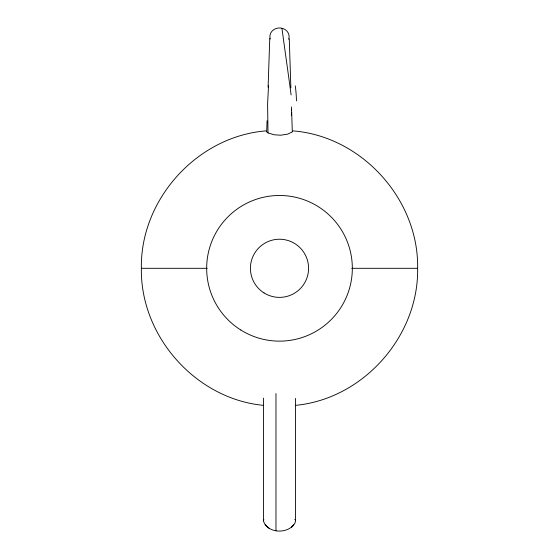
<?xml version="1.0" encoding="UTF-8"?>
<svg xmlns="http://www.w3.org/2000/svg" width="559" height="559" viewBox="0 0 559 559"><rect width="100%" height="100%" fill="white"/><g stroke="black" fill="none" stroke-linecap="round" stroke-linejoin="round"><path stroke-width="0.84" d="M263.457 398.113L263.436 520.89C267.181 533.09 286.173 534.208 293.678 524.936L291.609 527.067L293.678 525.097L295.075 522.812L295.571 520.702L295.55 398.427M291.421 110.179L291.421 106.972M291.393 113.435L291.365 115.615M268.096 87.442L269.773 38.368M267.055 120.751L266.699 131.728M263.45 405.352C195.727 398.937 140.225 336.211 141.364 268.306C140.155 199.423 197.243 136.312 265.965 130.89M293.035 130.89C361.757 136.312 418.845 199.423 417.636 268.306C418.775 336.211 363.273 398.937 295.55 405.352M268.53 85.611L267.6 103.953L268.006 132.916L274.022 134.754L280.681 135.222L287.752 134.104L292.245 131.952M263.75 519.458L263.436 520.785L263.75 519.577M141.364 268.306L207.228 268.306M351.772 268.306L417.636 268.306M288.668 39.277A9.629 8.685 0 0 0 283.406 28.698L280.478 27.992A9.629 8.685 0 0 0 270.249 39.032M267.992 132.909L266.734 131.917M269.096 528.304L265.148 524.88M295.075 519.451L295.571 520.031L295.075 519.374M295.236 519.451L295.571 520.639M281.967 28.236C284.887 50.478 288.178 72.684 291.106 94.904M289.269 38.753L290.876 87.889M292.301 131.77L291.679 112.31M275.971 393.536L275.971 530.777M295.25 85.841A57.507 17.022 -83.7 0 1 296.459 100.893M291.63 109.578A47.068 3.571 -88.8 0 1 291.609 113.023M240.803 330.006A72.831 72.831 0 0 0 352.282 270.968A72.831 72.831 0 0 0 245.415 203.944A72.831 72.831 0 0 0 240.803 330.006M264.051 292.937A29.075 29.075 0 0 0 308.554 269.368A29.075 29.075 0 0 0 265.888 242.613A29.075 29.075 0 0 0 264.051 292.937"/></g></svg>
